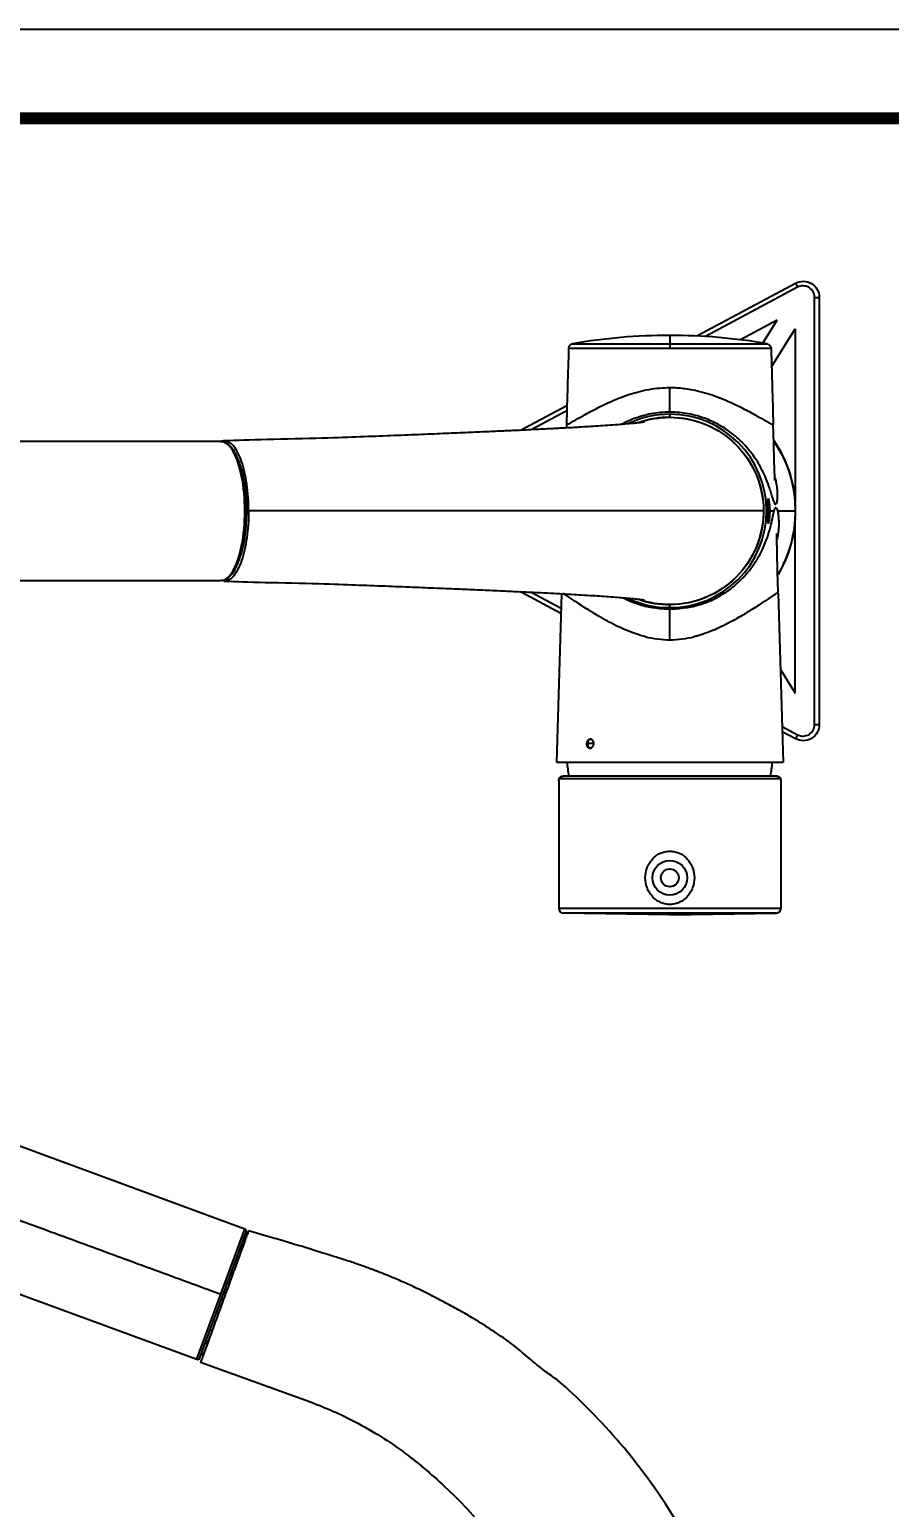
# Model space of a CAD drawing. Extents: x 0 to 1128, y 0 to 827.
# Drawn here: x 570.9 to 756.7, y 507.3 to 826.8 of the extents above; entities that cross this region are included whole.
import ezdxf

# ---------------------------------------------------------------- set-up
doc = ezdxf.new("R2010")
doc.units = 0
doc.header["$LTSCALE"] = 10
doc.header["$MEASUREMENT"] = 0
doc.header["$PDMODE"] = 3
doc.header["$PDSIZE"] = -10
doc.layers.get('0').update_dxf_attribs({"linetype": 'CONTINUOUS'})
doc.layers.get('DEFPOINTS').update_dxf_attribs({"linetype": 'CONTINUOUS'})
doc.layers.add('1', color=7, linetype='CONTINUOUS')
doc.layers.add('DEF_LAYER_ASSEM_MEMBER', color=7, linetype='CONTINUOUS')
doc.styles.add('Daelim Dimension', font='')
doc.styles.get('Daelim Dimension').set_extended_font_data('나눔고딕')
doc.dimstyles.new('DEFAULT', dxfattribs={"dimscale": 2, "dimtxt": 2, "dimasz": 2, "dimexe": 0, "dimexo": 2, "dimgap": 1, "dimtad": 1, "dimdec": 0, "dimzin": 9, "dimdsep": 46, "dimtxsty": 'Daelim Dimension', "dimcen": 0.5, "dimclrd": 5, "dimclre": 5, "dimclrt": 256, "dimadec": 1, "dimazin": 0, "dimtfac": 1, "dimtdec": 0, "dimtix": 1, "dimtmove": 0, "dimatfit": 3, "dimfxl": 1, "dimtolj": 1, "dimtzin": 1, "dimlwd": 9, "dimlwe": 9, "dimarcsym": 0})

# ---------------------------------------------------------------- blocks, each defined once
blk = doc.blocks.new('*D4')
at = {"color": 5, "lineweight": 9, "ltscale": 0.5, "transparency": 16777216}
for p, q in [((477.22, 544.18), (477.22, 293.37)), ((709.24, 329.96), (709.24, 293.37)), ((481.22, 293.37), (705.24, 293.37))]:
    blk.add_line(p, q, dxfattribs=at)
at = {"color": 5, "ltscale": 0.5, "transparency": 16777216}
for points in [[(481.22, 294.04), (481.22, 292.7), (477.22, 293.37)], [(705.24, 294.04), (705.24, 292.7), (709.24, 293.37)]]:
    blk.add_solid(points, dxfattribs=at)
at = {"layer": 'DEFPOINTS', "color": 0, "ltscale": 0.5, "transparency": 16777216}
for p in [(477.22, 548.18), (709.24, 333.96), (709.24, 293.37)]:
    blk.add_point(p, dxfattribs=at)
at = {"color": 7, "ltscale": 0.5, "transparency": 16777216, "insert": (593.23, 300.48), "char_height": 10, "attachment_point": 5, "style": 'Daelim Dimension'}
blk.add_mtext('\\A1;232', dxfattribs=at)
blk = doc.blocks.new('*D6')
at = {"color": 5, "lineweight": 9, "ltscale": 0.5, "transparency": 16777216}
for p, q in [((473.22, 552.18), (407.9, 552.18)), ((407.9, 332.96), (407.9, 548.18)), ((678.15, 328.96), (407.9, 328.96))]:
    blk.add_line(p, q, dxfattribs=at)
at = {"color": 5, "ltscale": 0.5, "transparency": 16777216}
for points in [[(407.24, 548.18), (408.57, 548.18), (407.9, 552.18)], [(407.24, 332.96), (408.57, 332.96), (407.9, 328.96)]]:
    blk.add_solid(points, dxfattribs=at)
at = {"layer": 'DEFPOINTS', "color": 0, "ltscale": 0.5, "transparency": 16777216}
for p in [(407.9, 552.18), (477.22, 552.18), (682.15, 328.96)]:
    blk.add_point(p, dxfattribs=at)
at = {"color": 7, "ltscale": 0.5, "transparency": 16777216, "insert": (400.79, 440.57), "char_height": 10, "attachment_point": 5, "rotation": 90, "style": 'Daelim Dimension'}
blk.add_mtext('\\A1;223', dxfattribs=at)

msp = doc.modelspace()

# ---------------------------------------------------------------- linework, layer by layer
at = {"ltscale": 0.5}
msp.add_line((632.16, 529.87), (607.81, 538.62), dxfattribs=at)
msp.add_lwpolyline([(0, 0), (1128.4, 0), (1128.4, 826.8), (0, 826.8)], close=True, dxfattribs=at)
at = {"color": 5, "linetype": 'ByBlock', "lineweight": 200, "const_width": 2.6}
msp.add_lwpolyline([(18.14, 35.4), (1110.14, 35.4), (1110.14, 807.6), (18.14, 807.6)], close=True, dxfattribs=at)
at = {"layer": '1', "color": 7, "linetype": 'Continuous'}
for p, q in [((715.05, 760.56), (736.39, 771.97)), ((736.86, 771.09), (716.97, 760.45)), ((736.39, 771.97), (736.86, 771.09)), ((740.54, 676.57), (740.54, 768.89)), ((740.54, 768.89), (741.54, 768.89)), ((741.54, 768.89), (741.54, 676.57)), ((732.43, 763.96), (724.54, 759.73)), ((729.36, 759.02), (732.43, 763.96)), ((709.24, 760.7), (709.24, 758.86)), ((731.24, 753.91), (736.34, 762.1)), ((736.34, 762.1), (736.34, 724.37)), ((687.37, 757.91), (709.24, 757.91)), ((688.19, 758.86), (709.24, 758.86)), ((709.24, 758.86), (730.29, 758.86)), ((709.24, 758.86), (709.24, 757.91)), ((709.24, 757.91), (731.12, 757.91)), ((676.95, 740.18), (687.01, 745.55)), ((686.97, 744.4), (679.28, 740.29)), ((709.24, 743.63), (709.24, 742.98)), ((732.52, 722.73), (736.33, 722.73)), ((736.34, 683.36), (736.34, 721.08)), ((685.7, 700.6), (676.95, 705.28)), ((679.28, 705.17), (685.73, 701.72)), ((685.82, 704.84), (684.76, 668.43)), ((685.83, 704.99), (685.82, 704.85)), ((732.66, 704.99), (733.72, 668.43)), ((709.24, 701.83), (709.24, 702.48)), ((733.14, 688.49), (736.34, 683.36)), ((733.5, 676.17), (736.86, 674.37)), ((736.39, 673.48), (733.53, 675.01)), ((736.86, 674.37), (736.39, 673.48)), ((740.54, 676.57), (741.54, 676.57)), ((691.42, 672.43), (691.33, 672.43)), ((692.63, 672.43), (691.42, 672.43)), ((692.74, 672.43), (692.63, 672.43)), ((684.76, 668.43), (733.72, 668.43)), ((617.36, 567.5), (560.03, 588.58)), ((607.65, 539.64), (617.66, 566.86)), ((612.19, 553.43), (617.36, 567.5)), ((617.01, 563.9), (616.62, 564.05)), ((617.01, 563.9), (616.62, 564.05)), ((549.67, 560.43), (607.01, 539.35)), ((607.01, 539.35), (612.19, 553.43)), ((609.02, 543.36), (609.47, 543.19)), ((609.87, 545.68), (610.32, 545.52)), ((607.96, 540.49), (608.43, 540.32)), ((607.96, 540.49), (608.43, 540.32)), ((608.46, 540.4), (607.99, 540.57)), ((609.28, 542.67), (608.83, 542.84))]:
    msp.add_line(p, q, dxfattribs=at)
at = {"layer": '1', "color": 7, "linetype": 'Continuous', "extrusion": (0, 0, -1)}
for centre, radius, start, end in [((-738.04, 768.89), 3.5, 61.8556, 180), ((-730.12, 757.88), 1, 99.9514, 178.3334), ((-709.24, 722.73), 20.25, 90, 172.9012), ((-709.24, 722.73), 27.15, 145.8832, 176.5222), ((-709.24, 722.73), 27.09, 146.3119, 180), ((-709.24, 722.73), 20.25, 180.0026, 270), ((-709.24, 722.73), 27.09, 180, 210.6198), ((-709.24, 722.73), 27.15, 183.4778, 210.5158), ((-738.04, 676.57), 3.5, 180, 298.1444), ((-709.24, 669.86), 22.2, 348.477, 356.2958)]:
    msp.add_arc(centre, radius, start, end, dxfattribs=at)
at = {"layer": '1', "color": 7, "linetype": 'Continuous'}
for centre, radius, start, end in [((738.04, 768.89), 2.5, 0, 118.1444), ((709.24, 638.89), 121.8, 90, 99.9514), ((709.24, 638.89), 121.8, 80.0486, 90), ((688.37, 757.88), 1, 99.9514, 178.3334), ((709.24, 722.73), 20.9, 90, 115.2377), ((709.24, 722.73), 20.25, 90, 108.6187), ((709.24, 722.73), 20.9, 0, 90), ((709.24, 722.73), 20.9, 270, 0), ((709.24, 722.73), 27.15, 356.5222, 3.4778), ((709.24, 722.73), 20.9, 245.0431, 270), ((709.24, 722.73), 20.25, 251.1396, 270), ((738.04, 676.57), 2.5, 241.8556, 0), ((709.24, 669.86), 22.2, 348.477, 356.2958), ((617.19, 567.03), 0.5, 339.8149, 69.8149), ((607.18, 539.82), 0.5, 249.8149, 339.8149)]:
    msp.add_arc(centre, radius, start, end, dxfattribs=at)
for centre, major_axis, ratio, start_param, end_param in [((612.21, 722.72), (0, -15), 0.345055, 0, 3.141593), ((613.01, 722.73), (0, 14), 0.34202, 3.878492, 5.505445), ((612.68, 722.72), (0, 14.5), 0.345055, 3.972348, 5.43201), ((692.1, 672.43), (0, -0.966), 0.707107, 2.870336, 4.712389), ((692.1, 672.43), (0, 0.966), 0.707107, 1.570796, 3.41285)]:
    msp.add_ellipse(centre, major_axis=major_axis, ratio=ratio, start_param=start_param, end_param=end_param, dxfattribs=at)
for points, degree in [([(687.37, 757.91), (687.21, 752.44), (687.05, 746.96), (686.89, 741.49)], 3), ([(686.89, 741.61), (686.88, 741.3), (686.88, 740.99), (686.87, 740.67)], 3), ([(700.25, 742.16), (699.79, 741.94), (699.33, 741.73), (698.89, 741.49)], 3), ([(612.21, 737.72), (554.88, 737.72)], 1), ([(731.98, 729.91), (732.05, 729.61), (732.11, 729.32), (732.17, 729.03)], 3), ([(730.53, 722.73), (730.4, 722.73), (730.27, 722.73), (730.14, 722.73)], 3), ([(730.33, 722.73), (730.49, 722.73), (730.66, 722.73), (730.82, 722.73)], 3), ([(731.61, 725.1), (731.81, 724.47), (731.96, 724.16), (732.1, 724.18)], 3), ([(732.1, 724.18), (732.13, 724.18), (732.17, 724.21), (732.2, 724.26)], 3), ([(554.88, 707.72), (612.21, 707.72)], 1), ([(699.19, 703.97), (699.29, 703.92), (699.39, 703.86), (699.5, 703.81)], 3), ([(709.24, 701.49), (708.11, 701.49), (706.97, 701.58), (705.85, 701.76)], 3), ([(712.63, 701.76), (711.51, 701.58), (710.38, 701.49), (709.24, 701.49)], 3), ([(703.94, 695.56), (703.93, 695.56), (703.91, 695.56), (703.88, 695.57), (703.87, 695.58), (703.86, 695.58)], 3), ([(703.94, 695.56), (705.64, 695.13), (707.44, 694.88), (709.24, 694.88)], 3), ([(709.24, 694.88), (711.05, 694.88), (712.85, 695.13), (714.55, 695.56)], 3), ([(714.63, 695.58), (714.6, 695.57), (714.58, 695.57), (714.55, 695.56)], 3), ([(715.05, 695.69), (714.91, 695.65), (714.77, 695.62), (714.63, 695.58)], 3), ([(554.86, 574.5), (612.19, 553.43)], 1), ([(618.17, 567.09), (618.17, 567.09), (618.14, 567), (618.07, 566.82)], 3), ([(607.91, 538.9), (607.84, 538.71), (607.81, 538.62), (607.81, 538.62)], 3)]:
    msp.add_open_spline(points, degree=degree, dxfattribs=at)
for points, knots in [([(731.12, 757.91), (731.16, 756.54), (731.2, 755.17), (731.28, 752.44), (731.32, 751.04), (731.44, 747.02), (731.52, 744.29), (731.6, 741.49)], [0, 0, 0, 0, 0.25, 0.25, 0.5, 0.5, 1, 1, 1, 1]), ([(686.89, 741.49), (686.9, 741.47), (686.92, 741.44), (687.07, 741.48), (687.37, 741.6), (687.87, 741.86), (688.9, 742.43), (690.68, 743.45), (692.99, 744.7), (695.1, 745.75), (697.37, 746.8), (699.92, 747.8), (702.66, 748.59), (704.82, 749.05), (707, 749.35), (708.5, 749.39), (709.24, 749.41)], [0, 0, 0, 0, 0.041412, 0.083073, 0.125076, 0.186345, 0.250117, 0.375001, 0.499931, 0.562467, 0.625003, 0.749929, 0.815133, 0.874975, 0.938448, 1, 1, 1, 1]), ([(709.24, 749.41), (709.73, 749.41), (710.73, 749.39), (712.22, 749.25), (713.91, 749), (715.83, 748.59), (718.56, 747.8), (721.11, 746.8), (723.39, 745.75), (725.5, 744.7), (727.8, 743.45), (729.59, 742.43), (730.62, 741.86), (731.18, 741.57), (731.53, 741.43), (731.58, 741.47), (731.6, 741.49)], [0, 0, 0, 0, 0.040868, 0.082513, 0.125073, 0.184913, 0.250119, 0.375044, 0.43758, 0.500115, 0.625045, 0.749929, 0.813703, 0.87497, 0.937851, 1, 1, 1, 1]), ([(709.24, 744.1), (709.24, 744.12), (709.24, 744.22), (709.24, 744.56), (709.24, 745.07), (709.24, 745.73), (709.24, 746.52), (709.24, 747.42), (709.24, 748.4), (709.24, 749.07), (709.24, 749.41)], [0, 0, 0, 0, 0.125035, 0.25003, 0.375025, 0.50002, 0.625015, 0.75001, 0.875005, 1, 1, 1, 1]), ([(703.75, 741.93), (703.75, 741.94), (703.69, 741.93), (703.29, 741.87), (702.51, 741.78), (701.43, 741.67), (699.94, 741.53), (698.07, 741.38), (695.95, 741.23), (693.79, 741.08), (691.71, 740.95), (689.81, 740.84), (688.15, 740.74), (686.74, 740.67), (685.47, 740.6), (684.17, 740.53), (682.66, 740.45), (680.8, 740.36), (678.56, 740.25), (675.91, 740.12), (672.78, 739.98), (669.14, 739.82), (664.94, 739.64), (660.16, 739.44), (654.78, 739.22), (648.79, 738.98), (642.18, 738.73), (634.96, 738.46), (620.97, 738.16), (615.67, 737.97), (612.95, 737.88)], [0, 0, 0, 0, 0.017694, 0.044729, 0.074103, 0.107508, 0.144963, 0.186451, 0.227284, 0.264053, 0.296748, 0.325362, 0.347528, 0.366407, 0.381995, 0.396864, 0.415506, 0.437569, 0.463353, 0.492862, 0.526097, 0.563769, 0.605311, 0.65073, 0.700028, 0.753212, 0.809238, 0.869286, 0.932816, 1, 1, 1, 1]), ([(703.3, 743.27), (702.77, 743.11), (701.72, 742.8), (700.73, 742.37), (700.25, 742.16)], [0, 0, 0, 0, 0.509509, 1, 1, 1, 1]), ([(702.62, 741.86), (704.74, 742.6), (709.65, 743.43), (717.2, 741.92), (723.94, 737.42), (728.45, 730.68), (729.5, 725.38), (729.5, 722.73)], [0, 0, 0, 0, 0.17525, 0.381438, 0.587625, 0.793813, 1, 1, 1, 1]), ([(709.24, 744.1), (708.56, 744.08), (707.2, 744.04), (705.2, 743.76), (703.93, 743.44), (703.3, 743.27)], [0, 0, 0, 0, 0.34228, 0.675487, 1, 1, 1, 1]), ([(715.19, 743.27), (714.56, 743.44), (713.28, 743.76), (711.29, 744.04), (709.93, 744.08), (709.24, 744.1)], [0, 0, 0, 0, 0.324488, 0.657695, 1, 1, 1, 1]), ([(718.24, 742.16), (717.75, 742.37), (716.76, 742.8), (715.72, 743.11), (715.19, 743.27)], [0, 0, 0, 0, 0.490503, 1, 1, 1, 1]), ([(721.1, 740.61), (720.65, 740.88), (719.73, 741.45), (718.74, 741.92), (718.24, 742.16)], [0, 0, 0, 0, 0.490396, 1, 1, 1, 1]), ([(731.95, 729.35), (731.95, 729.35), (731.95, 729.36), (731.96, 729.46), (731.94, 729.76), (731.92, 730.29), (731.89, 730.96), (731.86, 731.83), (731.82, 732.93), (731.78, 734.39), (731.73, 736.33), (731.67, 738.79), (731.62, 740.61), (731.59, 741.61)], [0, 0, 0, 0, 0.025781, 0.103412, 0.162994, 0.213354, 0.270212, 0.336173, 0.412933, 0.509673, 0.638447, 0.801768, 1, 1, 1, 1]), ([(723.43, 738.88), (723.07, 739.18), (722.32, 739.79), (721.51, 740.33), (721.1, 740.61)], [0, 0, 0, 0, 0.492921, 1, 1, 1, 1]), ([(725.52, 736.88), (725.2, 737.22), (724.55, 737.91), (723.81, 738.55), (723.43, 738.88)], [0, 0, 0, 0, 0.495132, 1, 1, 1, 1]), ([(616.41, 732.54), (616.39, 732.62), (616.24, 733.14), (615.92, 733.98), (615.44, 735.05), (614.9, 735.95), (614.32, 736.69), (613.72, 737.23), (613.07, 737.58), (612.55, 737.73), (612.24, 737.71), (612.16, 737.7)], [0, 0, 0, 0, 0.024449, 0.159551, 0.295244, 0.431714, 0.569062, 0.706678, 0.827823, 0.95669, 1, 1, 1, 1]), ([(618.2, 722.73), (618.2, 724.71), (617.93, 728.68), (616.77, 733.72), (615.05, 737.09), (613.46, 738.02), (612.54, 737.83), (612.31, 737.73)], [0, 0, 0, 0, 0.22992, 0.45984, 0.68976, 0.919679, 1, 1, 1, 1]), ([(728.58, 732.71), (728.3, 733.16), (727.75, 734.08), (726.73, 735.49), (725.93, 736.41), (725.52, 736.88)], [0, 0, 0, 0, 0.331128, 0.663692, 1, 1, 1, 1]), ([(731.61, 725.1), (731.53, 725.34), (731.38, 725.83), (731.08, 726.84), (730.62, 728.25), (729.92, 730.17), (729.02, 731.86), (728.58, 732.71)], [0, 0, 0, 0, 0.168638, 0.334868, 0.500202, 0.751887, 1, 1, 1, 1]), ([(732.17, 729.03), (732.25, 728.55), (732.41, 727.6), (732.44, 726.87), (732.46, 726.5)], [0, 0, 0, 0, 0.498058, 1, 1, 1, 1]), ([(730.53, 722.73), (730.53, 723.03), (730.53, 723.34), (730.52, 723.91), (730.51, 724.18), (730.49, 724.65), (730.48, 724.86), (730.48, 725.17), (730.48, 725.28), (730.5, 725.39), (730.51, 725.4), (730.56, 725.33), (730.58, 725.24), (730.64, 724.99), (730.67, 724.82), (730.73, 724.4), (730.76, 724.15), (730.8, 723.62), (730.82, 723.32), (730.82, 722.93), (730.82, 722.83), (730.82, 722.73)], [0, 0, 0, 0, 0.110035, 0.110035, 0.220668, 0.220668, 0.330059, 0.330059, 0.436702, 0.436702, 0.540491, 0.540491, 0.643468, 0.643468, 0.747986, 0.747986, 0.855224, 0.855224, 0.963952, 0.963952, 1, 1, 1, 1]), ([(732.44, 725.41), (732.41, 725.13), (732.36, 724.58), (732.26, 724.36), (732.2, 724.26)], [0, 0, 0, 0, 0.500957, 1, 1, 1, 1]), ([(732.46, 726.5), (732.46, 726.3), (732.47, 725.89), (732.45, 725.57), (732.44, 725.41)], [0, 0, 0, 0, 0.499682, 1, 1, 1, 1]), ([(618.2, 722.73), (618.2, 720.74), (617.93, 716.78), (616.77, 711.74), (615.05, 708.37), (613.43, 707.43), (612.49, 707.64), (612.23, 707.75)], [0, 0, 0, 0, 0.228031, 0.456061, 0.684092, 0.912123, 1, 1, 1, 1]), ([(729.5, 722.73), (729.26, 722.73), (727.54, 722.73), (721.35, 722.73), (711.72, 722.73), (698.92, 722.73), (685.92, 722.73), (674.33, 722.73), (665.11, 722.73), (657.04, 722.73), (651.21, 722.73), (648.26, 722.73), (646.78, 722.73), (646.03, 722.73), (645.61, 722.73), (644.54, 722.73), (642.72, 722.73), (640.13, 722.73), (637.52, 722.73), (632.3, 722.73), (621.68, 722.73), (618.2, 722.73)], [0, 0, 0, 0, 0.125, 0.25, 0.375, 0.5, 0.625, 0.6875, 0.75, 0.8125, 0.84375, 0.859375, 0.867188, 0.871094, 0.873047, 0.875, 0.890625, 0.90625, 0.921875, 0.9375, 1, 1, 1, 1]), ([(729.5, 722.73), (729.5, 720.08), (728.45, 714.78), (723.94, 708.04), (717.2, 703.53), (709.66, 702.03), (704.76, 702.86), (702.64, 703.59)], [0, 0, 0, 0, 0.206321, 0.412643, 0.618964, 0.825286, 1, 1, 1, 1]), ([(729.24, 714.38), (729.46, 714.87), (729.91, 715.85), (730.57, 717.67), (731.13, 719.69), (731.45, 721.24), (731.64, 722.2), (731.73, 722.55), (731.77, 722.73)], [0, 0, 0, 0, 0.124479, 0.250073, 0.499961, 0.749891, 0.874591, 1, 1, 1, 1]), ([(730.82, 722.73), (730.82, 722.43), (730.82, 722.13), (730.78, 721.56), (730.76, 721.29), (730.7, 720.82), (730.67, 720.62), (730.6, 720.3), (730.57, 720.19), (730.53, 720.06), (730.51, 720.05), (730.49, 720.12), (730.48, 720.21), (730.48, 720.46), (730.49, 720.63), (730.5, 721.04), (730.51, 721.29), (730.52, 721.82), (730.53, 722.11), (730.53, 722.51), (730.53, 722.62), (730.53, 722.73)], [0, 0, 0, 0, 0.108752, 0.108752, 0.218118, 0.218118, 0.327353, 0.327353, 0.435322, 0.435322, 0.540582, 0.540582, 0.643828, 0.643828, 0.747185, 0.747185, 0.85294, 0.85294, 0.961217, 0.961217, 1, 1, 1, 1]), ([(730.82, 722.73), (730.9, 722.73), (731.02, 722.73), (731.14, 722.73), (731.22, 722.73), (731.26, 722.73), (731.45, 722.73), (731.6, 722.73), (731.77, 722.73)], [0, 0, 0, 0, 0.25, 0.375, 0.375, 0.5, 0.5, 1, 1, 1, 1]), ([(731.77, 722.73), (731.81, 722.9), (731.91, 723.24), (732.05, 723.47), (732.2, 723.48), (732.36, 723.25), (732.46, 722.9), (732.52, 722.73)], [0, 0, 0, 0, 0.198897, 0.396837, 0.595308, 0.795846, 1, 1, 1, 1]), ([(732.52, 722.73), (732.57, 722.5), (732.67, 722.04), (732.73, 721.33), (732.76, 720.97)], [0, 0, 0, 0, 0.499555, 1, 1, 1, 1]), ([(732.77, 719.48), (732.74, 718.9), (732.68, 718), (732.49, 716.93), (732.41, 716.54)], [0, 0, 0, 0, 0.649029, 1, 1, 1, 1]), ([(732.76, 720.97), (732.77, 720.74), (732.79, 720.29), (732.77, 719.75), (732.77, 719.48)], [0, 0, 0, 0, 0.500801, 1, 1, 1, 1]), ([(732.66, 704.86), (732.63, 705.97), (732.57, 708), (732.5, 710.73), (732.45, 712.86), (732.42, 714.43), (732.4, 715.59), (732.39, 716.47), (732.38, 717.12), (732.38, 717.59), (732.38, 717.81), (732.37, 717.85), (732.37, 717.85)], [0, 0, 0, 0, 0.212605, 0.387136, 0.523686, 0.62566, 0.706501, 0.773588, 0.82887, 0.876653, 0.933992, 1, 1, 1, 1]), ([(612.21, 707.72), (612.43, 707.73), (612.86, 707.79), (613.49, 708.07), (614.09, 708.52), (614.66, 709.16), (615.21, 709.98), (615.71, 710.97), (616.09, 711.89), (616.28, 712.51), (616.34, 712.71)], [0, 0, 0, 0, 0.123372, 0.24867, 0.37838, 0.514596, 0.654963, 0.796272, 0.936982, 1, 1, 1, 1]), ([(728, 712.11), (728.23, 712.49), (728.69, 713.26), (729.06, 714.01), (729.24, 714.38)], [0, 0, 0, 0, 0.499595, 1, 1, 1, 1]), ([(712.63, 701.76), (713.19, 701.86), (714.28, 702.06), (715.83, 702.5), (717.61, 703.14), (719.58, 704.06), (721.7, 705.37), (723.61, 706.86), (725.33, 708.53), (726.82, 710.3), (727.61, 711.51), (728, 712.11)], [0, 0, 0, 0, 0.084731, 0.164613, 0.239714, 0.368343, 0.490487, 0.618663, 0.742806, 0.873666, 1, 1, 1, 1]), ([(612.95, 707.58), (615.53, 707.49), (620.56, 707.31), (634.22, 707.02), (641.19, 706.76), (647.65, 706.52), (653.55, 706.29), (658.91, 706.07), (663.76, 705.87), (668.31, 705.67), (672.52, 705.49), (676.36, 705.31), (679.73, 705.15), (682.72, 705), (685.43, 704.86), (687.91, 704.72), (690.27, 704.59), (692.5, 704.46), (694.61, 704.32), (696.57, 704.18), (698.45, 704.04), (700.24, 703.9), (701.68, 703.76), (702.71, 703.65), (703.34, 703.57), (703.73, 703.52), (703.75, 703.52), (703.75, 703.52)], [0, 0, 0, 0, 0.064404, 0.125837, 0.184559, 0.239941, 0.292281, 0.34158, 0.387845, 0.431078, 0.476779, 0.51853, 0.556345, 0.591748, 0.625888, 0.658767, 0.690383, 0.725675, 0.759252, 0.792943, 0.829915, 0.870214, 0.913298, 0.94333, 0.970168, 0.994099, 1, 1, 1, 1]), ([(687.57, 704.01), (687.28, 704.19), (686.72, 704.56), (686.39, 704.76), (686.22, 704.86)], [0, 0, 0, 0, 0.509143, 1, 1, 1, 1]), ([(689.74, 702.57), (689.32, 702.85), (688.5, 703.39), (687.87, 703.8), (687.57, 704.01)], [0, 0, 0, 0, 0.516486, 1, 1, 1, 1]), ([(699.5, 703.81), (700.01, 703.56), (701.05, 703.06), (702.16, 702.69), (702.72, 702.5)], [0, 0, 0, 0, 0.490002, 1, 1, 1, 1]), ([(730.92, 704.01), (730.61, 703.8), (729.98, 703.39), (729.17, 702.85), (728.75, 702.57)], [0, 0, 0, 0, 0.483568, 1, 1, 1, 1]), ([(732.26, 704.86), (732.1, 704.76), (731.76, 704.56), (731.2, 704.19), (730.92, 704.01)], [0, 0, 0, 0, 0.490776, 1, 1, 1, 1]), ([(732.66, 704.99), (732.64, 705.01), (732.61, 705.04), (732.38, 704.92), (732.26, 704.86)], [0, 0, 0, 0, 0.497685, 1, 1, 1, 1]), ([(692.59, 700.75), (692.05, 701.09), (691.02, 701.73), (690.15, 702.3), (689.74, 702.57)], [0, 0, 0, 0, 0.532336, 1, 1, 1, 1]), ([(695.19, 699.23), (695.14, 699.26), (695.02, 699.32), (694.79, 699.45), (694.4, 699.67), (693.63, 700.12), (693.01, 700.5), (692.59, 700.75)], [0, 0, 0, 0, 0.062357, 0.124781, 0.24984, 0.50008, 1, 1, 1, 1]), ([(702.72, 702.5), (703.23, 702.35), (704.26, 702.04), (705.32, 701.85), (705.85, 701.76)], [0, 0, 0, 0, 0.4925, 1, 1, 1, 1]), ([(709.24, 694.88), (709.24, 695.09), (709.24, 695.5), (709.24, 696.32), (709.24, 697.33), (709.24, 698.45), (709.24, 699.45), (709.24, 700.28), (709.24, 700.92), (709.24, 701.27), (709.24, 701.44), (709.24, 701.48), (709.24, 701.49)], [0, 0, 0, 0, 0.06247, 0.124972, 0.249976, 0.37498, 0.499984, 0.624989, 0.749993, 0.874997, 0.937499, 1, 1, 1, 1]), ([(725.89, 700.75), (725.57, 700.55), (724.74, 700.05), (723.84, 699.53), (723.29, 699.23)], [0, 0, 0, 0, 0.397767, 1, 1, 1, 1]), ([(728.75, 702.57), (728.34, 702.3), (727.47, 701.73), (726.44, 701.09), (725.89, 700.75)], [0, 0, 0, 0, 0.468034, 1, 1, 1, 1]), ([(703.86, 695.58), (703.47, 695.69), (702.66, 695.91), (701.1, 696.43), (699.22, 697.18), (697.12, 698.18), (695.84, 698.88), (695.19, 699.23)], [0, 0, 0, 0, 0.121545, 0.250044, 0.500009, 0.750002, 1, 1, 1, 1]), ([(722.43, 698.75), (721.87, 698.46), (720.76, 697.88), (718.92, 697.04), (717.02, 696.28), (715.68, 695.88), (715.05, 695.69)], [0, 0, 0, 0, 0.250025, 0.500042, 0.764077, 1, 1, 1, 1]), ([(723.29, 699.23), (723.02, 699.08), (722.73, 698.92), (722.44, 698.76), (722.43, 698.75)], [0, 0, 0, 0, 0.949806, 1, 1, 1, 1]), ([(691.33, 672.43), (691.33, 672.54), (691.35, 672.65), (691.4, 672.86), (691.44, 672.97), (691.54, 673.14), (691.6, 673.22), (691.74, 673.33), (691.81, 673.37), (691.97, 673.42), (692.05, 673.42), (692.2, 673.4), (692.28, 673.36), (692.42, 673.26), (692.49, 673.2), (692.6, 673.04), (692.64, 672.94), (692.71, 672.74), (692.72, 672.63), (692.73, 672.49), (692.73, 672.46), (692.73, 672.43)], [0, 0, 0, 0, 0.108687, 0.108687, 0.217392, 0.217392, 0.325752, 0.325752, 0.433586, 0.433586, 0.540911, 0.540911, 0.647977, 0.647977, 0.755177, 0.755177, 0.862823, 0.862823, 0.971006, 0.971006, 1, 1, 1, 1]), ([(692.73, 672.43), (692.73, 672.32), (692.71, 672.2), (692.66, 671.99), (692.61, 671.89), (692.51, 671.71), (692.45, 671.63), (692.31, 671.51), (692.23, 671.47), (692.07, 671.42), (691.99, 671.42), (691.84, 671.44), (691.76, 671.47), (691.63, 671.57), (691.56, 671.63), (691.46, 671.79), (691.42, 671.88), (691.36, 672.08), (691.34, 672.19), (691.33, 672.35), (691.33, 672.39), (691.33, 672.43)], [0, 0, 0, 0, 0.10772, 0.10772, 0.215449, 0.215449, 0.322974, 0.322974, 0.429882, 0.429882, 0.536028, 0.536028, 0.641736, 0.641736, 0.747633, 0.747633, 0.854204, 0.854204, 0.961496, 0.961496, 1, 1, 1, 1]), ([(618.07, 566.82), (618, 566.64), (617.71, 565.82), (616.75, 563.18), (615.02, 558.45), (612.99, 552.86), (610.95, 547.27), (609.23, 542.53), (608.27, 539.89), (607.97, 539.08), (607.91, 538.89)], [0, 0, 0, 0, 0.071413, 0.214275, 0.357138, 0.5, 0.642862, 0.785725, 0.928587, 1, 1, 1, 1]), ([(653.31, 555.28), (652.34, 555.72), (650.52, 556.53), (648.26, 557.46), (646.78, 558.05), (646.03, 558.34), (645.61, 558.5), (644.54, 558.9), (642.72, 559.57), (640.13, 560.46), (637.52, 561.28), (632.3, 562.94), (627.95, 564.31), (618.17, 567.09)], [0.0603069, 0.0603069, 0.0603069, 0.0603069, 0.1592399, 0.243316, 0.285354, 0.306373, 0.3168825, 0.327392, 0.411468, 0.495544, 0.57962, 0.663696, 1, 1, 1, 1]), ([(666.39, 548.4), (665.89, 548.7), (664.87, 549.29), (662.77, 550.44), (660.02, 551.9), (656.64, 553.68), (654.44, 554.75), (653.31, 555.28)], [0, 0, 0, 0, 0.126018, 0.249085, 0.49122, 0.73788, 1, 1, 1, 1]), ([(674.27, 543.27), (674.26, 543.28), (671.69, 545.08), (669.07, 546.79), (666.39, 548.4)], [0.1519862, 0.1519862, 0.1519862, 0.1519862, 0.1542037, 0.8461737, 0.8461737, 0.8461737, 0.8461737]), ([(685.86, 534.08), (685.56, 534.34), (684.87, 534.9), (683.54, 535.85), (682.06, 536.94), (680.5, 538.16), (678.92, 539.47), (677.36, 540.81), (675.81, 542.12), (674.78, 542.9), (674.27, 543.27)], [0, 0, 0, 0, 0.121521, 0.235414, 0.348177, 0.466494, 0.589506, 0.71656, 0.852144, 1, 1, 1, 1]), ([(729.5, 441.06), (729.26, 448.36), (727.54, 462.91), (722.02, 481.72), (716.95, 492.88), (714.66, 497.25), (713.23, 499.92), (708.64, 508.05), (699.6, 520.67), (690.15, 530.29), (685.86, 534.08)], [0, 0, 0, 0, 0.37364, 0.747279, 1, 1, 1, 1.131207, 1.60296, 2, 2, 2, 2]), ([(632.16, 529.87), (633.01, 529.56), (635.54, 528.58), (640.01, 526.52), (645.42, 523.6), (650.74, 520.07), (655.59, 516.29), (658.58, 513.69), (660.01, 512.37)], [0, 0, 0, 0, 0.081831, 0.243618, 0.441668, 0.632699, 0.818149, 1, 1, 1, 1]), ([(660.01, 512.37), (663.36, 509.32), (670.27, 502.01), (678.92, 489.03), (685.41, 473.78), (688.98, 457.59), (689.33, 446.55), (689, 441.06)], [0, 0, 0, 0, 0.170721, 0.378041, 0.585361, 0.79268, 1, 1, 1, 1])]:
    msp.add_open_spline(points, degree=3, knots=knots, dxfattribs=at)
at = {"layer": 'DEF_LAYER_ASSEM_MEMBER', "color": 9, "linetype": 'Continuous'}
for p, q in [((685.67, 664.93), (732.81, 664.93)), ((733.24, 636.8), (685.24, 636.8)), ((732.28, 635.8), (686.21, 635.8))]:
    msp.add_line(p, q, dxfattribs=at)
at = {"layer": 'DEF_LAYER_ASSEM_MEMBER', "color": 7, "linetype": 'Continuous'}
for p, q in [((686.16, 665.43), (686.17, 665.43)), ((732.32, 665.43), (686.17, 665.43)), ((685.24, 664.42), (685.24, 664.5)), ((685.24, 664.42), (685.24, 664.42)), ((685.24, 664.4), (685.24, 636.8)), ((733.24, 664.5), (733.24, 664.42)), ((733.24, 664.42), (733.24, 664.42)), ((733.24, 664.4), (733.24, 636.8)), ((709.24, 635.43), (686.21, 635.8)), ((709.24, 635.43), (732.28, 635.8))]:
    msp.add_line(p, q, dxfattribs=at)
for points in [[(685.24, 664.5), (685.35, 664.95), (685.7, 665.31), (686.16, 665.43)], [(732.32, 665.43), (732.79, 665.31), (733.13, 664.95), (733.24, 664.5)]]:
    msp.add_lwpolyline(points, dxfattribs=at)
msp.add_circle((709.24, 643.43), 3.75, dxfattribs=at)
at = {"layer": 'DEF_LAYER_ASSEM_MEMBER', "color": 9, "linetype": 'Continuous'}
msp.add_circle((709.24, 643.43), 1.94, dxfattribs=at)
for centre, start, end in [((686.37, 664.42), 176.685, 179.9533), ((732.12, 664.42), 0.0467, 3.3142)]:
    msp.add_arc(centre, 1.12, start, end, dxfattribs=at)
at = {"layer": 'DEF_LAYER_ASSEM_MEMBER', "color": 7, "linetype": 'Continuous'}
for centre, start, end in [((686.24, 636.8), 180, 268.1674), ((732.24, 636.8), 271.8326, 0)]:
    msp.add_arc(centre, 1, start, end, dxfattribs=at)
at = {"layer": 'DEF_LAYER_ASSEM_MEMBER', "color": 9, "linetype": 'Continuous'}
for points, start_tangent, end_tangent in [([(685.24, 664.48), (685.36, 664.82), (685.5, 664.9), (685.67, 664.93)], (0.058812, 0.998269), (1, 0.000231)), ([(685.67, 664.93), (685.71, 665.12), (685.82, 665.28), (685.98, 665.39), (686.16, 665.43)], (0, 1), (1, 0.000758)), ([(732.81, 664.93), (732.77, 665.12), (732.67, 665.28), (732.51, 665.39), (732.32, 665.43)], (0, 1), (-1, 0.000802)), ([(732.81, 664.93), (732.99, 664.9), (733.12, 664.82), (733.24, 664.48)], (1, -0.000231), (0.058798, -0.99827)), ([(709.24, 637.68), (708.16, 637.8), (707.14, 638.15), (706.21, 638.71), (705.42, 639.44), (704.78, 640.32), (704.31, 641.3), (703.94, 643.43), (704.31, 645.56), (704.78, 646.54), (705.42, 647.41), (706.21, 648.15), (707.14, 648.71), (708.16, 649.06), (709.24, 649.18)], (-1, 0.00014), (1, 0.000146)), ([(709.24, 649.18), (710.32, 649.06), (711.35, 648.71), (712.28, 648.15), (713.07, 647.41), (713.71, 646.54), (714.17, 645.56), (714.55, 643.43), (714.17, 641.3), (713.71, 640.32), (713.07, 639.44), (712.28, 638.71), (711.35, 638.15), (710.32, 637.8), (709.24, 637.68)], (1, -0.000149), (-1, -0.000148))]:
    msp.add_spline(points, degree=3, dxfattribs=dict(at, start_tangent=start_tangent, end_tangent=end_tangent))

# ---------------------------------------------------------------- dimensions: what is measured, and where the dimension line sits
at = {"color": 5, "ltscale": 0.5}
dim = msp.add_linear_dim(base=(407.9, 552.18), p1=(682.15, 328.96), p2=(477.22, 552.18), angle=90, dimstyle='DEFAULT', override={"dimtxt": 5, "dimclrd": 5, "dimclre": 5, "dimclrt": 7}, dxfattribs=at)
dim.commit()
dim.dimension.update_dxf_attribs({"geometry": '*D6', "text_midpoint": (400.79, 440.57)})
dim = msp.add_linear_dim(base=(709.24, 293.37), p1=(477.22, 548.18), p2=(709.24, 333.96), dimstyle='DEFAULT', override={"dimtxt": 5, "dimclrd": 5, "dimclre": 5, "dimclrt": 7}, dxfattribs=at)
dim.commit()
dim.dimension.update_dxf_attribs({"geometry": '*D4', "text_midpoint": (593.23, 300.48)})

doc.saveas('drawing.dxf')
